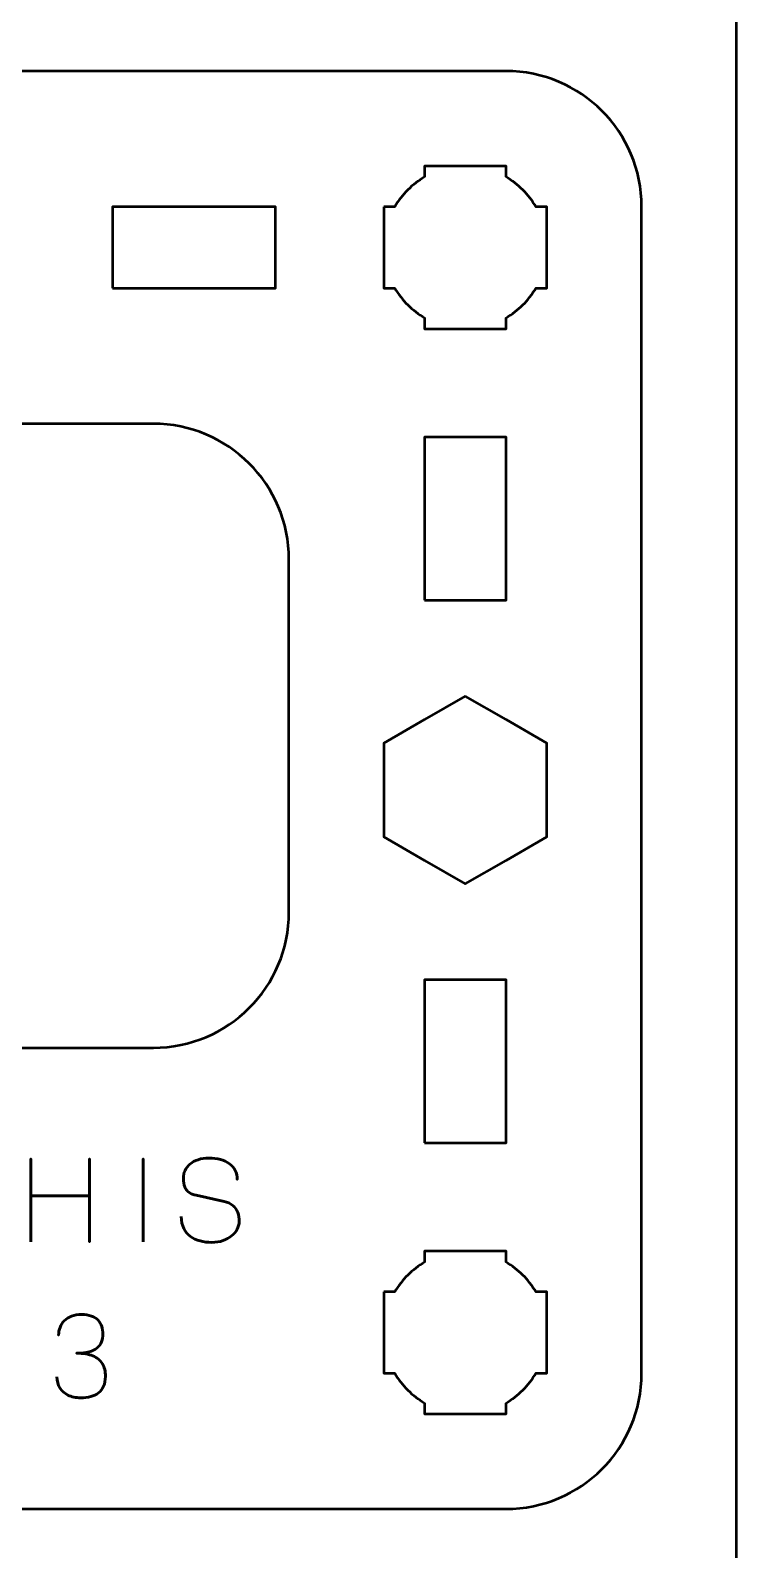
# Model space of a CAD drawing. Header units: centimetres. Extents: x -21 to 0, y -29.7 to 0.
# Drawn here: x -2.6 to 0, y -11.65 to -6.05 of the extents above; entities that cross this region are included whole.
import ezdxf

# ---------------------------------------------------------------- set-up
doc = ezdxf.new("R2010")
doc.units = ezdxf.units.CM
doc.header["$MEASUREMENT"] = 0
doc.layers.add('Layer 1', color=7, linetype='Continuous')

msp = doc.modelspace()

# ---------------------------------------------------------------- linework, layer by layer
at = {"layer": 'Layer 1', "lineweight": 53}
for points in [[(-1.15, -8.15), (-0.85, -8.15), (-0.85, -7.55), (-1.15, -7.55), (-1.15, -8.15)], [(-1.15, -10.15), (-0.85, -10.15), (-0.85, -9.55), (-1.15, -9.55), (-1.15, -10.15)]]:
    msp.add_lwpolyline(points, close=True, dxfattribs=at)
at = {"layer": 'Layer 1', "color": 1, "lineweight": 53}
msp.add_open_spline([(-21.00003, -29.19995), (-21.00003, -29.19995), (-21.00003, -2.89992), (-21.00003, -2.89992), (-21.00003, -2.89992), (-21.00003, -2.81709), (-20.93286, -2.74992), (-20.85003, -2.74992), (-20.85003, -2.74992), (-20.7672, -2.74992), (-20.70003, -2.68275), (-20.70003, -2.59992), (-20.70003, -2.59992), (-20.70003, -2.51709), (-20.7672, -2.44992), (-20.85003, -2.44992), (-20.85003, -2.44992), (-20.93286, -2.44992), (-21.00003, -2.38275), (-21.00003, -2.29992), (-21.00003, -2.29992), (-21.00003, -2.21709), (-20.93286, -2.14992), (-20.85003, -2.14992), (-20.85003, -2.14992), (-20.7672, -2.14992), (-20.70003, -2.08275), (-20.70003, -1.99992), (-20.70003, -1.99992), (-20.70003, -1.91709), (-20.7672, -1.84992), (-20.85003, -1.84992), (-20.85003, -1.84992), (-20.93286, -1.84992), (-21.00003, -1.78275), (-21.00003, -1.69992), (-21.00003, -1.69992), (-21.00003, -1.61709), (-20.93286, -1.54992), (-20.85003, -1.54992), (-20.85003, -1.54992), (-20.7672, -1.54992), (-20.70003, -1.48275), (-20.70003, -1.39992), (-20.70003, -1.39992), (-20.70003, -1.31709), (-20.7672, -1.24992), (-20.85003, -1.24992), (-20.85003, -1.24992), (-20.93286, -1.24992), (-21.00003, -1.18275), (-21.00003, -1.09992), (-21.00003, -1.09992), (-21.00003, -1.09992), (-21.00003, -0.49992), (-21.00003, -0.49992), (-21.00003, -0.49992), (-21.00003, -0.22295), (-20.77694, 0.00004), (-20.49994, 0.00004), (-20.49994, 0.00004), (-20.49994, 0.00004), (-0.50008, 0.00004), (-0.50008, 0.00004), (-0.50008, 0.00004), (-0.22294, 0.00004), (0.00002, -0.22295), (0.00002, -0.49992), (0.00002, -0.49992), (0.00002, -0.49992), (0.00002, -29.19995), (0.00002, -29.19995), (0.00002, -29.19995), (0.00002, -29.47695), (-0.22294, -29.70004), (-0.50008, -29.70004), (-0.50008, -29.70004), (-0.50008, -29.70004), (-20.49994, -29.70004), (-20.49994, -29.70004), (-20.49994, -29.70004), (-20.77694, -29.70004), (-21.00003, -29.47695), (-21.00003, -29.19995)], degree=3, knots=[0, 0, 0, 0, 0.047619, 0.047619, 0.047619, 0.047619, 0.0952381, 0.0952381, 0.0952381, 0.0952381, 0.1428571, 0.1428571, 0.1428571, 0.1428571, 0.1904762, 0.1904762, 0.1904762, 0.1904762, 0.2380952, 0.2380952, 0.2380952, 0.2380952, 0.2857143, 0.2857143, 0.2857143, 0.2857143, 0.3333333, 0.3333333, 0.3333333, 0.3333333, 0.3809524, 0.3809524, 0.3809524, 0.3809524, 0.4285714, 0.4285714, 0.4285714, 0.4285714, 0.4761905, 0.4761905, 0.4761905, 0.4761905, 0.5238095, 0.5238095, 0.5238095, 0.5238095, 0.5714286, 0.5714286, 0.5714286, 0.5714286, 0.6190476, 0.6190476, 0.6190476, 0.6190476, 0.6666667, 0.6666667, 0.6666667, 0.6666667, 0.7142857, 0.7142857, 0.7142857, 0.7142857, 0.7619048, 0.7619048, 0.7619048, 0.7619048, 0.8095238, 0.8095238, 0.8095238, 0.8095238, 0.8571429, 0.8571429, 0.8571429, 0.8571429, 0.9047619, 0.9047619, 0.9047619, 0.9047619, 0.952381, 0.952381, 0.952381, 0.952381, 1, 1, 1, 1], dxfattribs=at)
at = {"layer": 'Layer 1', "color": 3, "lineweight": 53}
msp.add_open_spline([(-5.65, -11), (-5.65, -11), (-5.65, -6.7), (-5.65, -6.7), (-5.65, -6.7), (-5.65, -6.42391), (-5.42609, -6.2), (-5.15, -6.2), (-5.15, -6.2), (-5.15, -6.2), (-0.85, -6.2), (-0.85, -6.2), (-0.85, -6.2), (-0.57391, -6.2), (-0.35, -6.42391), (-0.35, -6.7), (-0.35, -6.7), (-0.35, -6.7), (-0.35, -11), (-0.35, -11), (-0.35, -11), (-0.35, -11.27609), (-0.57391, -11.5), (-0.85, -11.5), (-0.85, -11.5), (-0.85, -11.5), (-5.15, -11.5), (-5.15, -11.5), (-5.15, -11.5), (-5.42609, -11.5), (-5.65, -11.27609), (-5.65, -11)], degree=3, knots=[0, 0, 0, 0, 0.125, 0.125, 0.125, 0.125, 0.25, 0.25, 0.25, 0.25, 0.375, 0.375, 0.375, 0.375, 0.5, 0.5, 0.5, 0.5, 0.625, 0.625, 0.625, 0.625, 0.75, 0.75, 0.75, 0.75, 0.875, 0.875, 0.875, 0.875, 1, 1, 1, 1], dxfattribs=at)
at = {"layer": 'Layer 1', "lineweight": 53}
for points, knots in [([(-1.3, -6.7), (-1.3, -6.7), (-1.25985, -6.7), (-1.25985, -6.7), (-1.25985, -6.7), (-1.2335, -6.65447), (-1.19553, -6.6165), (-1.15, -6.59015), (-1.15, -6.59015), (-1.15, -6.59015), (-1.15, -6.55), (-1.15, -6.55), (-1.15, -6.55), (-1.15, -6.55), (-1, -6.55), (-1, -6.55), (-1, -6.55), (-1, -6.55), (-0.85, -6.55), (-0.85, -6.55), (-0.85, -6.55), (-0.85, -6.55), (-0.85, -6.59015), (-0.85, -6.59015), (-0.85, -6.59015), (-0.80447, -6.6165), (-0.7665, -6.65447), (-0.74015, -6.7), (-0.74015, -6.7), (-0.74015, -6.7), (-0.7, -6.7), (-0.7, -6.7), (-0.7, -6.7), (-0.7, -6.7), (-0.7, -6.85), (-0.7, -6.85), (-0.7, -6.85), (-0.7, -6.85), (-0.7, -7), (-0.7, -7), (-0.7, -7), (-0.7, -7), (-0.74015, -7), (-0.74015, -7), (-0.74015, -7), (-0.7665, -7.04553), (-0.80447, -7.0835), (-0.85, -7.10985), (-0.85, -7.10985), (-0.85, -7.10985), (-0.85, -7.15), (-0.85, -7.15), (-0.85, -7.15), (-0.85, -7.15), (-1, -7.15), (-1, -7.15), (-1, -7.15), (-1, -7.15), (-1.15, -7.15), (-1.15, -7.15), (-1.15, -7.15), (-1.15, -7.15), (-1.15, -7.10985), (-1.15, -7.10985), (-1.15, -7.10985), (-1.19553, -7.0835), (-1.2335, -7.04553), (-1.25985, -7), (-1.25985, -7), (-1.25985, -7), (-1.3, -7), (-1.3, -7), (-1.3, -7), (-1.3, -7), (-1.3, -6.85), (-1.3, -6.85), (-1.3, -6.85), (-1.3, -6.85), (-1.3, -6.7), (-1.3, -6.7)], [0, 0, 0, 0, 0.05, 0.05, 0.05, 0.05, 0.1, 0.1, 0.1, 0.1, 0.15, 0.15, 0.15, 0.15, 0.2, 0.2, 0.2, 0.2, 0.25, 0.25, 0.25, 0.25, 0.3, 0.3, 0.3, 0.3, 0.35, 0.35, 0.35, 0.35, 0.4, 0.4, 0.4, 0.4, 0.45, 0.45, 0.45, 0.45, 0.5, 0.5, 0.5, 0.5, 0.55, 0.55, 0.55, 0.55, 0.6, 0.6, 0.6, 0.6, 0.65, 0.65, 0.65, 0.65, 0.7, 0.7, 0.7, 0.7, 0.75, 0.75, 0.75, 0.75, 0.8, 0.8, 0.8, 0.8, 0.85, 0.85, 0.85, 0.85, 0.9, 0.9, 0.9, 0.9, 0.95, 0.95, 0.95, 0.95, 1, 1, 1, 1]), ([(-2.3, -7), (-2.3, -7), (-2.3, -6.7), (-2.3, -6.7), (-2.3, -6.7), (-2.3, -6.7), (-1.7, -6.7), (-1.7, -6.7), (-1.7, -6.7), (-1.7, -6.7), (-1.7, -7), (-1.7, -7), (-1.7, -7), (-1.7, -7), (-2.3, -7), (-2.3, -7)], [0, 0, 0, 0, 0.25, 0.25, 0.25, 0.25, 0.5, 0.5, 0.5, 0.5, 0.75, 0.75, 0.75, 0.75, 1, 1, 1, 1]), ([(-4.35, -9.3), (-4.35, -9.3), (-4.35, -8), (-4.35, -8), (-4.35, -8), (-4.35, -7.72391), (-4.12609, -7.5), (-3.85, -7.5), (-3.85, -7.5), (-3.85, -7.5), (-2.15, -7.5), (-2.15, -7.5), (-2.15, -7.5), (-1.87391, -7.5), (-1.65, -7.72391), (-1.65, -8), (-1.65, -8), (-1.65, -8), (-1.65, -9.3), (-1.65, -9.3), (-1.65, -9.3), (-1.65, -9.57609), (-1.87391, -9.8), (-2.15, -9.8), (-2.15, -9.8), (-2.15, -9.8), (-3.85, -9.8), (-3.85, -9.8), (-3.85, -9.8), (-4.12609, -9.8), (-4.35, -9.57609), (-4.35, -9.3)], [0, 0, 0, 0, 0.125, 0.125, 0.125, 0.125, 0.25, 0.25, 0.25, 0.25, 0.375, 0.375, 0.375, 0.375, 0.5, 0.5, 0.5, 0.5, 0.625, 0.625, 0.625, 0.625, 0.75, 0.75, 0.75, 0.75, 0.875, 0.875, 0.875, 0.875, 1, 1, 1, 1]), ([(-1, -8.50359), (-1, -8.50359), (-0.85, -8.59019), (-0.85, -8.59019), (-0.85, -8.59019), (-0.85, -8.59019), (-0.7, -8.67679), (-0.7, -8.67679), (-0.7, -8.67679), (-0.7, -8.67679), (-0.7, -8.85), (-0.7, -8.85), (-0.7, -8.85), (-0.7, -8.85), (-0.7, -9.02321), (-0.7, -9.02321), (-0.7, -9.02321), (-0.7, -9.02321), (-0.85, -9.10981), (-0.85, -9.10981), (-0.85, -9.10981), (-0.85, -9.10981), (-1, -9.19641), (-1, -9.19641), (-1, -9.19641), (-1, -9.19641), (-1.15, -9.10981), (-1.15, -9.10981), (-1.15, -9.10981), (-1.15, -9.10981), (-1.3, -9.02321), (-1.3, -9.02321), (-1.3, -9.02321), (-1.3, -9.02321), (-1.3, -8.85), (-1.3, -8.85), (-1.3, -8.85), (-1.3, -8.85), (-1.3, -8.67679), (-1.3, -8.67679), (-1.3, -8.67679), (-1.3, -8.67679), (-1.15, -8.59019), (-1.15, -8.59019), (-1.15, -8.59019), (-1.15, -8.59019), (-1, -8.50359), (-1, -8.50359)], [0, 0, 0, 0, 0.0833333, 0.0833333, 0.0833333, 0.0833333, 0.1666667, 0.1666667, 0.1666667, 0.1666667, 0.25, 0.25, 0.25, 0.25, 0.3333333, 0.3333333, 0.3333333, 0.3333333, 0.4166667, 0.4166667, 0.4166667, 0.4166667, 0.5, 0.5, 0.5, 0.5, 0.5833333, 0.5833333, 0.5833333, 0.5833333, 0.6666667, 0.6666667, 0.6666667, 0.6666667, 0.75, 0.75, 0.75, 0.75, 0.8333333, 0.8333333, 0.8333333, 0.8333333, 0.9166667, 0.9166667, 0.9166667, 0.9166667, 1, 1, 1, 1]), ([(-1.3, -10.7), (-1.3, -10.7), (-1.25985, -10.7), (-1.25985, -10.7), (-1.25985, -10.7), (-1.2335, -10.65447), (-1.19553, -10.6165), (-1.15, -10.59015), (-1.15, -10.59015), (-1.15, -10.59015), (-1.15, -10.55), (-1.15, -10.55), (-1.15, -10.55), (-1.15, -10.55), (-1, -10.55), (-1, -10.55), (-1, -10.55), (-1, -10.55), (-0.85, -10.55), (-0.85, -10.55), (-0.85, -10.55), (-0.85, -10.55), (-0.85, -10.59015), (-0.85, -10.59015), (-0.85, -10.59015), (-0.80447, -10.6165), (-0.7665, -10.65447), (-0.74015, -10.7), (-0.74015, -10.7), (-0.74015, -10.7), (-0.7, -10.7), (-0.7, -10.7), (-0.7, -10.7), (-0.7, -10.7), (-0.7, -10.85), (-0.7, -10.85), (-0.7, -10.85), (-0.7, -10.85), (-0.7, -11), (-0.7, -11), (-0.7, -11), (-0.7, -11), (-0.74015, -11), (-0.74015, -11), (-0.74015, -11), (-0.7665, -11.04553), (-0.80447, -11.0835), (-0.85, -11.10985), (-0.85, -11.10985), (-0.85, -11.10985), (-0.85, -11.15), (-0.85, -11.15), (-0.85, -11.15), (-0.85, -11.15), (-1, -11.15), (-1, -11.15), (-1, -11.15), (-1, -11.15), (-1.15, -11.15), (-1.15, -11.15), (-1.15, -11.15), (-1.15, -11.15), (-1.15, -11.10985), (-1.15, -11.10985), (-1.15, -11.10985), (-1.19553, -11.0835), (-1.2335, -11.04553), (-1.25985, -11), (-1.25985, -11), (-1.25985, -11), (-1.3, -11), (-1.3, -11), (-1.3, -11), (-1.3, -11), (-1.3, -10.85), (-1.3, -10.85), (-1.3, -10.85), (-1.3, -10.85), (-1.3, -10.7), (-1.3, -10.7)], [0, 0, 0, 0, 0.05, 0.05, 0.05, 0.05, 0.1, 0.1, 0.1, 0.1, 0.15, 0.15, 0.15, 0.15, 0.2, 0.2, 0.2, 0.2, 0.25, 0.25, 0.25, 0.25, 0.3, 0.3, 0.3, 0.3, 0.35, 0.35, 0.35, 0.35, 0.4, 0.4, 0.4, 0.4, 0.45, 0.45, 0.45, 0.45, 0.5, 0.5, 0.5, 0.5, 0.55, 0.55, 0.55, 0.55, 0.6, 0.6, 0.6, 0.6, 0.65, 0.65, 0.65, 0.65, 0.7, 0.7, 0.7, 0.7, 0.75, 0.75, 0.75, 0.75, 0.8, 0.8, 0.8, 0.8, 0.85, 0.85, 0.85, 0.85, 0.9, 0.9, 0.9, 0.9, 0.95, 0.95, 0.95, 0.95, 1, 1, 1, 1])]:
    msp.add_open_spline(points, degree=3, knots=knots, dxfattribs=at)
at = {"layer": 'Layer 1', "color": 5, "lineweight": 53}
for points, knots in [([(-2.60101, -10.51494), (-2.60101, -10.51494), (-2.60101, -10.34603), (-2.60101, -10.34603), (-2.60101, -10.34603), (-2.60101, -10.34603), (-2.38554, -10.34603), (-2.38554, -10.34603), (-2.38554, -10.34603), (-2.38554, -10.34603), (-2.38554, -10.51494), (-2.38554, -10.51494), (-2.38554, -10.51494), (-2.38554, -10.51494), (-2.38554, -10.21014), (-2.38554, -10.21014), (-2.38554, -10.21014), (-2.38554, -10.21014), (-2.38554, -10.34603), (-2.38554, -10.34603), (-2.38554, -10.34603), (-2.38554, -10.34603), (-2.60101, -10.34603), (-2.60101, -10.34603), (-2.60101, -10.34603), (-2.60101, -10.34603), (-2.60101, -10.21014), (-2.60101, -10.21014), (-2.60101, -10.21014), (-2.60101, -10.21014), (-2.60101, -10.51494), (-2.60101, -10.51494)], [0, 0, 0, 0, 0.125, 0.125, 0.125, 0.125, 0.25, 0.25, 0.25, 0.25, 0.375, 0.375, 0.375, 0.375, 0.5, 0.5, 0.5, 0.5, 0.625, 0.625, 0.625, 0.625, 0.75, 0.75, 0.75, 0.75, 0.875, 0.875, 0.875, 0.875, 1, 1, 1, 1]), ([(-2.18784, -10.51494), (-2.18784, -10.51494), (-2.18784, -10.20972), (-2.18784, -10.20972), (-2.18784, -10.20972), (-2.18784, -10.20972), (-2.18784, -10.51494), (-2.18784, -10.51494)], [0, 0, 0, 0, 0.5, 0.5, 0.5, 0.5, 1, 1, 1, 1]), ([(-2.04687, -10.42265), (-2.04673, -10.43952), (-2.04377, -10.45398), (-2.03784, -10.46605), (-2.03784, -10.46605), (-2.03198, -10.47804), (-2.0238, -10.48785), (-2.0135, -10.49547), (-2.0135, -10.49547), (-2.00313, -10.50302), (-1.9912, -10.50859), (-1.97773, -10.51219), (-1.97773, -10.51219), (-1.96432, -10.51572), (-1.94993, -10.51748), (-1.93469, -10.51748), (-1.93469, -10.51748), (-1.91931, -10.51741), (-1.90548, -10.51515), (-1.89313, -10.51085), (-1.89313, -10.51085), (-1.88085, -10.50654), (-1.87034, -10.50076), (-1.86152, -10.49349), (-1.86152, -10.49349), (-1.85277, -10.48622), (-1.846, -10.47811), (-1.8412, -10.46908), (-1.8412, -10.46908), (-1.8364, -10.46005), (-1.83386, -10.45081), (-1.83351, -10.44128), (-1.83351, -10.44128), (-1.83309, -10.42879), (-1.83492, -10.41736), (-1.83894, -10.40706), (-1.83894, -10.40706), (-1.84297, -10.39676), (-1.84918, -10.38815), (-1.85757, -10.3811), (-1.85757, -10.3811), (-1.8659, -10.37404), (-1.87641, -10.3691), (-1.88897, -10.36635), (-1.88897, -10.36635), (-1.88897, -10.36635), (-1.99268, -10.34391), (-1.99268, -10.34391), (-1.99268, -10.34391), (-2.00242, -10.34187), (-2.01082, -10.33841), (-2.01773, -10.33361), (-2.01773, -10.33361), (-2.02465, -10.32875), (-2.03001, -10.32204), (-2.03368, -10.31343), (-2.03368, -10.31343), (-2.03735, -10.3049), (-2.03925, -10.29403), (-2.03925, -10.28084), (-2.03925, -10.28084), (-2.03925, -10.27082), (-2.0372, -10.26137), (-2.03304, -10.25248), (-2.03304, -10.25248), (-2.02895, -10.24359), (-2.02288, -10.23575), (-2.01491, -10.22884), (-2.01491, -10.22884), (-2.00694, -10.222), (-1.99706, -10.21663), (-1.98535, -10.21275), (-1.98535, -10.21275), (-1.97356, -10.2088), (-1.96009, -10.20683), (-1.94485, -10.20676), (-1.94485, -10.20676), (-1.92954, -10.20676), (-1.9155, -10.20852), (-1.90266, -10.21205), (-1.90266, -10.21205), (-1.88989, -10.21558), (-1.87881, -10.22066), (-1.8695, -10.22743), (-1.8695, -10.22743), (-1.86018, -10.2342), (-1.85299, -10.24253), (-1.84805, -10.25226), (-1.84805, -10.25226), (-1.84311, -10.26207), (-1.84078, -10.27329), (-1.84113, -10.28592), (-1.84113, -10.28592), (-1.84078, -10.27329), (-1.84311, -10.26207), (-1.84805, -10.25226), (-1.84805, -10.25226), (-1.85299, -10.24253), (-1.86018, -10.2342), (-1.8695, -10.22743), (-1.8695, -10.22743), (-1.87881, -10.22066), (-1.88989, -10.21558), (-1.90266, -10.21205), (-1.90266, -10.21205), (-1.9155, -10.20852), (-1.92954, -10.20676), (-1.94485, -10.20676), (-1.94485, -10.20676), (-1.96009, -10.20683), (-1.97356, -10.2088), (-1.98535, -10.21275), (-1.98535, -10.21275), (-1.99706, -10.21663), (-2.00694, -10.222), (-2.01491, -10.22884), (-2.01491, -10.22884), (-2.02288, -10.23575), (-2.02895, -10.24359), (-2.03304, -10.25248), (-2.03304, -10.25248), (-2.0372, -10.26137), (-2.03925, -10.27082), (-2.03925, -10.28084), (-2.03925, -10.28084), (-2.03925, -10.29403), (-2.03742, -10.3049), (-2.03389, -10.31336), (-2.03389, -10.31336), (-2.03029, -10.3219), (-2.025, -10.32853), (-2.01808, -10.3334), (-2.01808, -10.3334), (-2.01117, -10.3382), (-2.0027, -10.34173), (-1.99268, -10.34391), (-1.99268, -10.34391), (-1.99268, -10.34391), (-1.88897, -10.36635), (-1.88897, -10.36635), (-1.88897, -10.36635), (-1.87613, -10.3691), (-1.86554, -10.37404), (-1.85722, -10.3811), (-1.85722, -10.3811), (-1.84882, -10.38815), (-1.84268, -10.39676), (-1.83873, -10.40706), (-1.83873, -10.40706), (-1.83485, -10.41736), (-1.83309, -10.42879), (-1.83351, -10.44128), (-1.83351, -10.44128), (-1.83386, -10.45081), (-1.8364, -10.46005), (-1.8412, -10.46908), (-1.8412, -10.46908), (-1.846, -10.47811), (-1.85277, -10.48622), (-1.86152, -10.49349), (-1.86152, -10.49349), (-1.87034, -10.50076), (-1.88085, -10.50654), (-1.89313, -10.51085), (-1.89313, -10.51085), (-1.90548, -10.51515), (-1.91931, -10.51741), (-1.93469, -10.51748), (-1.93469, -10.51748), (-1.94993, -10.51748), (-1.96432, -10.51572), (-1.97773, -10.51219), (-1.97773, -10.51219), (-1.9912, -10.50859), (-2.00313, -10.50302), (-2.0135, -10.49547), (-2.0135, -10.49547), (-2.0238, -10.48785), (-2.03198, -10.47804), (-2.03784, -10.46605), (-2.03784, -10.46605), (-2.04377, -10.45398), (-2.04673, -10.43952), (-2.04687, -10.42265)], [0, 0, 0, 0, 0.0217391, 0.0217391, 0.0217391, 0.0217391, 0.0434783, 0.0434783, 0.0434783, 0.0434783, 0.0652174, 0.0652174, 0.0652174, 0.0652174, 0.0869565, 0.0869565, 0.0869565, 0.0869565, 0.1086957, 0.1086957, 0.1086957, 0.1086957, 0.1304348, 0.1304348, 0.1304348, 0.1304348, 0.1521739, 0.1521739, 0.1521739, 0.1521739, 0.173913, 0.173913, 0.173913, 0.173913, 0.1956522, 0.1956522, 0.1956522, 0.1956522, 0.2173913, 0.2173913, 0.2173913, 0.2173913, 0.2391304, 0.2391304, 0.2391304, 0.2391304, 0.2608696, 0.2608696, 0.2608696, 0.2608696, 0.2826087, 0.2826087, 0.2826087, 0.2826087, 0.3043478, 0.3043478, 0.3043478, 0.3043478, 0.326087, 0.326087, 0.326087, 0.326087, 0.3478261, 0.3478261, 0.3478261, 0.3478261, 0.3695652, 0.3695652, 0.3695652, 0.3695652, 0.3913043, 0.3913043, 0.3913043, 0.3913043, 0.4130435, 0.4130435, 0.4130435, 0.4130435, 0.4347826, 0.4347826, 0.4347826, 0.4347826, 0.4565217, 0.4565217, 0.4565217, 0.4565217, 0.4782609, 0.4782609, 0.4782609, 0.4782609, 0.5, 0.5, 0.5, 0.5, 0.5217391, 0.5217391, 0.5217391, 0.5217391, 0.5434783, 0.5434783, 0.5434783, 0.5434783, 0.5652174, 0.5652174, 0.5652174, 0.5652174, 0.5869565, 0.5869565, 0.5869565, 0.5869565, 0.6086957, 0.6086957, 0.6086957, 0.6086957, 0.6304348, 0.6304348, 0.6304348, 0.6304348, 0.6521739, 0.6521739, 0.6521739, 0.6521739, 0.673913, 0.673913, 0.673913, 0.673913, 0.6956522, 0.6956522, 0.6956522, 0.6956522, 0.7173913, 0.7173913, 0.7173913, 0.7173913, 0.7391304, 0.7391304, 0.7391304, 0.7391304, 0.7608696, 0.7608696, 0.7608696, 0.7608696, 0.7826087, 0.7826087, 0.7826087, 0.7826087, 0.8043478, 0.8043478, 0.8043478, 0.8043478, 0.826087, 0.826087, 0.826087, 0.826087, 0.8478261, 0.8478261, 0.8478261, 0.8478261, 0.8695652, 0.8695652, 0.8695652, 0.8695652, 0.8913043, 0.8913043, 0.8913043, 0.8913043, 0.9130435, 0.9130435, 0.9130435, 0.9130435, 0.9347826, 0.9347826, 0.9347826, 0.9347826, 0.9565217, 0.9565217, 0.9565217, 0.9565217, 0.9782609, 0.9782609, 0.9782609, 0.9782609, 1, 1, 1, 1]), ([(-2.50513, -11.01363), (-2.50506, -11.02887), (-2.50153, -11.04213), (-2.49455, -11.05363), (-2.49455, -11.05363), (-2.48756, -11.06506), (-2.47761, -11.07402), (-2.46463, -11.08044), (-2.46463, -11.08044), (-2.45165, -11.08686), (-2.43606, -11.09011), (-2.41792, -11.09025), (-2.41792, -11.09025), (-2.40431, -11.09025), (-2.39196, -11.08884), (-2.38074, -11.08588), (-2.38074, -11.08588), (-2.36959, -11.08291), (-2.36, -11.07833), (-2.35188, -11.07205), (-2.35188, -11.07205), (-2.34377, -11.06577), (-2.33756, -11.05765), (-2.33312, -11.04778), (-2.33312, -11.04778), (-2.32874, -11.03783), (-2.32656, -11.0259), (-2.32649, -11.01193), (-2.32649, -11.01193), (-2.32641, -10.99331), (-2.33022, -10.97757), (-2.33777, -10.9648), (-2.33777, -10.9648), (-2.34532, -10.95203), (-2.35704, -10.94244), (-2.37277, -10.93588), (-2.37277, -10.93588), (-2.3885, -10.92931), (-2.40868, -10.926), (-2.43316, -10.926), (-2.43316, -10.926), (-2.41489, -10.92607), (-2.39958, -10.92438), (-2.38709, -10.92092), (-2.38709, -10.92092), (-2.37467, -10.91746), (-2.36473, -10.91259), (-2.35725, -10.90624), (-2.35725, -10.90624), (-2.34977, -10.89996), (-2.34434, -10.89248), (-2.34109, -10.88388), (-2.34109, -10.88388), (-2.33777, -10.87534), (-2.33615, -10.86596), (-2.33622, -10.85573), (-2.33622, -10.85573), (-2.33615, -10.84549), (-2.33756, -10.83604), (-2.34038, -10.82729), (-2.34038, -10.82729), (-2.34314, -10.81854), (-2.34765, -10.81085), (-2.35379, -10.80429), (-2.35379, -10.80429), (-2.35993, -10.79773), (-2.36804, -10.79258), (-2.37799, -10.78891), (-2.37799, -10.78891), (-2.38801, -10.78524), (-2.40022, -10.78341), (-2.41454, -10.78334), (-2.41454, -10.78334), (-2.42879, -10.78341), (-2.44128, -10.78552), (-2.45186, -10.78962), (-2.45186, -10.78962), (-2.46252, -10.79371), (-2.47126, -10.79928), (-2.47832, -10.80641), (-2.47832, -10.80641), (-2.4853, -10.81353), (-2.49053, -10.82165), (-2.49398, -10.83082), (-2.49398, -10.83082), (-2.49751, -10.83999), (-2.4992, -10.84973), (-2.4992, -10.85996), (-2.4992, -10.85996), (-2.4992, -10.84973), (-2.49751, -10.83999), (-2.49398, -10.83082), (-2.49398, -10.83082), (-2.49053, -10.82165), (-2.4853, -10.81353), (-2.47832, -10.80641), (-2.47832, -10.80641), (-2.47126, -10.79928), (-2.46252, -10.79371), (-2.45186, -10.78962), (-2.45186, -10.78962), (-2.44128, -10.78552), (-2.42879, -10.78341), (-2.41454, -10.78334), (-2.41454, -10.78334), (-2.40022, -10.78341), (-2.38801, -10.78524), (-2.37799, -10.78891), (-2.37799, -10.78891), (-2.36804, -10.79258), (-2.35993, -10.79773), (-2.35379, -10.80429), (-2.35379, -10.80429), (-2.34765, -10.81085), (-2.34314, -10.81854), (-2.34038, -10.82729), (-2.34038, -10.82729), (-2.33756, -10.83604), (-2.33615, -10.84549), (-2.33622, -10.85573), (-2.33622, -10.85573), (-2.33615, -10.86596), (-2.33777, -10.87534), (-2.34109, -10.88388), (-2.34109, -10.88388), (-2.34434, -10.89248), (-2.34977, -10.89996), (-2.35725, -10.90624), (-2.35725, -10.90624), (-2.36473, -10.91259), (-2.37467, -10.91746), (-2.38709, -10.92092), (-2.38709, -10.92092), (-2.39958, -10.92438), (-2.41489, -10.92607), (-2.43316, -10.926), (-2.43316, -10.926), (-2.40868, -10.926), (-2.3885, -10.92931), (-2.37277, -10.93588), (-2.37277, -10.93588), (-2.35704, -10.94244), (-2.34532, -10.95203), (-2.33777, -10.9648), (-2.33777, -10.9648), (-2.33022, -10.97757), (-2.32641, -10.99331), (-2.32649, -11.01193), (-2.32649, -11.01193), (-2.32656, -11.0259), (-2.32874, -11.03783), (-2.33312, -11.04778), (-2.33312, -11.04778), (-2.33756, -11.05765), (-2.34377, -11.06577), (-2.35188, -11.07205), (-2.35188, -11.07205), (-2.36, -11.07833), (-2.36959, -11.08291), (-2.38074, -11.08588), (-2.38074, -11.08588), (-2.39196, -11.08884), (-2.40431, -11.09025), (-2.41792, -11.09025), (-2.41792, -11.09025), (-2.43606, -11.09011), (-2.45165, -11.08686), (-2.46463, -11.08044), (-2.46463, -11.08044), (-2.47761, -11.07402), (-2.48756, -11.06506), (-2.49455, -11.05363), (-2.49455, -11.05363), (-2.50153, -11.04213), (-2.50506, -11.02887), (-2.50513, -11.01363)], [0, 0, 0, 0, 0.0227273, 0.0227273, 0.0227273, 0.0227273, 0.0454545, 0.0454545, 0.0454545, 0.0454545, 0.0681818, 0.0681818, 0.0681818, 0.0681818, 0.0909091, 0.0909091, 0.0909091, 0.0909091, 0.1136364, 0.1136364, 0.1136364, 0.1136364, 0.1363636, 0.1363636, 0.1363636, 0.1363636, 0.1590909, 0.1590909, 0.1590909, 0.1590909, 0.1818182, 0.1818182, 0.1818182, 0.1818182, 0.2045455, 0.2045455, 0.2045455, 0.2045455, 0.2272727, 0.2272727, 0.2272727, 0.2272727, 0.25, 0.25, 0.25, 0.25, 0.2727273, 0.2727273, 0.2727273, 0.2727273, 0.2954545, 0.2954545, 0.2954545, 0.2954545, 0.3181818, 0.3181818, 0.3181818, 0.3181818, 0.3409091, 0.3409091, 0.3409091, 0.3409091, 0.3636364, 0.3636364, 0.3636364, 0.3636364, 0.3863636, 0.3863636, 0.3863636, 0.3863636, 0.4090909, 0.4090909, 0.4090909, 0.4090909, 0.4318182, 0.4318182, 0.4318182, 0.4318182, 0.4545455, 0.4545455, 0.4545455, 0.4545455, 0.4772727, 0.4772727, 0.4772727, 0.4772727, 0.5, 0.5, 0.5, 0.5, 0.5227273, 0.5227273, 0.5227273, 0.5227273, 0.5454545, 0.5454545, 0.5454545, 0.5454545, 0.5681818, 0.5681818, 0.5681818, 0.5681818, 0.5909091, 0.5909091, 0.5909091, 0.5909091, 0.6136364, 0.6136364, 0.6136364, 0.6136364, 0.6363636, 0.6363636, 0.6363636, 0.6363636, 0.6590909, 0.6590909, 0.6590909, 0.6590909, 0.6818182, 0.6818182, 0.6818182, 0.6818182, 0.7045455, 0.7045455, 0.7045455, 0.7045455, 0.7272727, 0.7272727, 0.7272727, 0.7272727, 0.75, 0.75, 0.75, 0.75, 0.7727273, 0.7727273, 0.7727273, 0.7727273, 0.7954545, 0.7954545, 0.7954545, 0.7954545, 0.8181818, 0.8181818, 0.8181818, 0.8181818, 0.8409091, 0.8409091, 0.8409091, 0.8409091, 0.8636364, 0.8636364, 0.8636364, 0.8636364, 0.8863636, 0.8863636, 0.8863636, 0.8863636, 0.9090909, 0.9090909, 0.9090909, 0.9090909, 0.9318182, 0.9318182, 0.9318182, 0.9318182, 0.9545455, 0.9545455, 0.9545455, 0.9545455, 0.9772727, 0.9772727, 0.9772727, 0.9772727, 1, 1, 1, 1])]:
    msp.add_open_spline(points, degree=3, knots=knots, dxfattribs=at)

doc.saveas('drawing.dxf')
